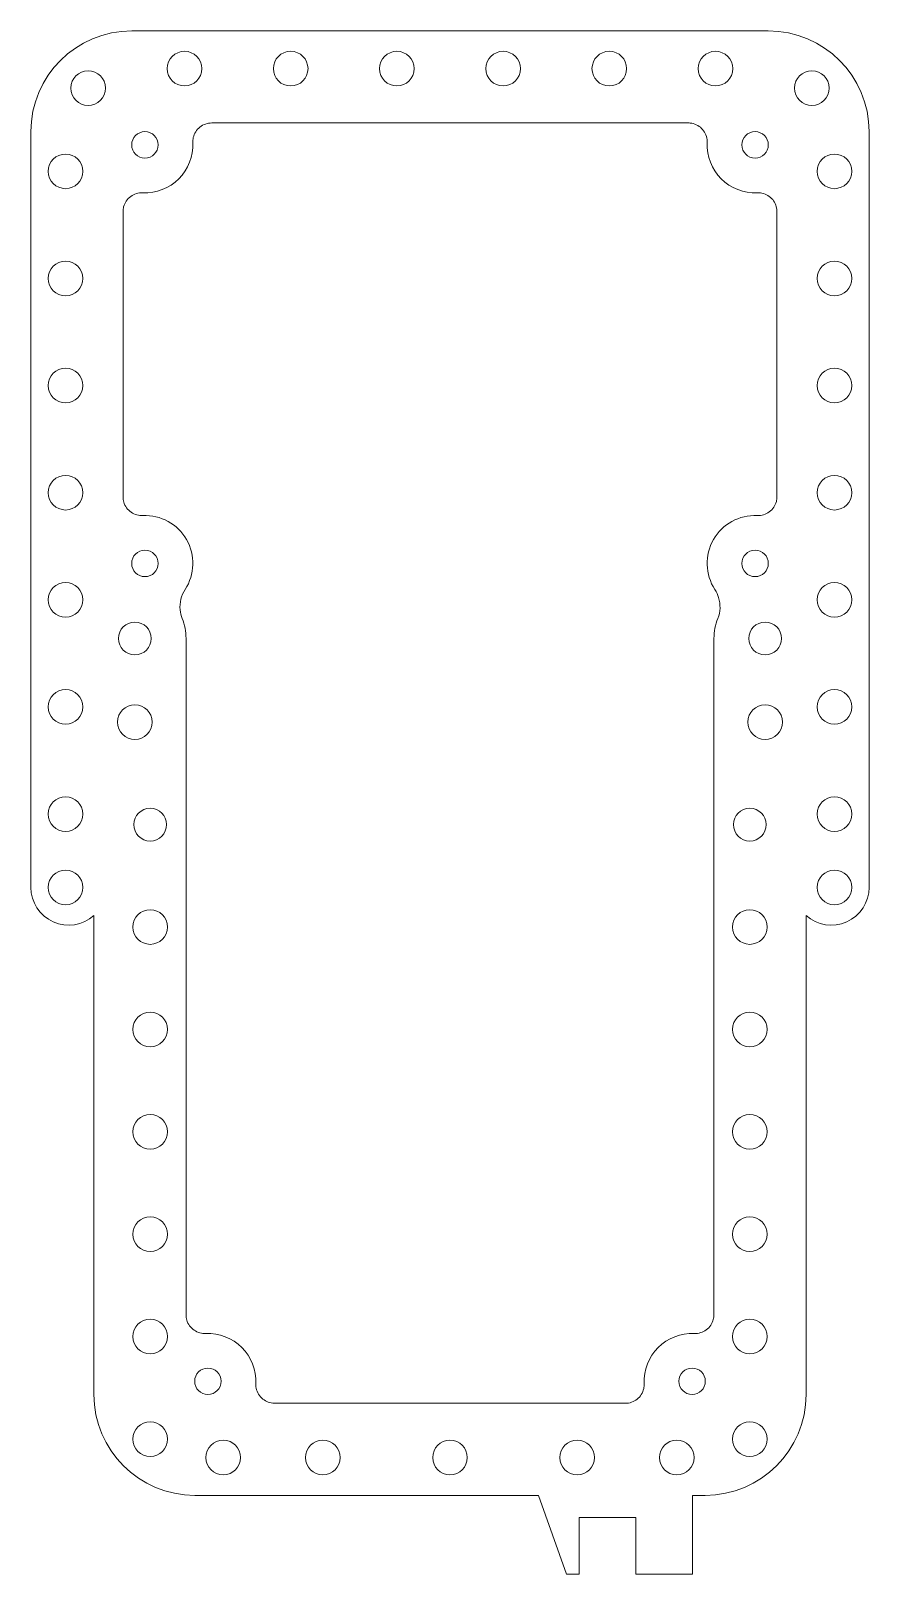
# Model space of a CAD drawing. Header units: millimetres. Extents: x -218 to -85, y 128 to 373.
import ezdxf

# ---------------------------------------------------------------- set-up
doc = ezdxf.new("R2010")
doc.units = ezdxf.units.MM

msp = doc.modelspace()

# ---------------------------------------------------------------- linework, layer by layer
at = {"color": 7, "linetype": 'Continuous', "lineweight": 15}
for p, q in [((-202, 373.31), (-101, 373.31)), ((-113.69, 358.69), (-189.31, 358.69)), ((-218, 237.37), (-218, 357.31)), ((-85, 357.31), (-85, 237.37)), ((-203.38, 344.62), (-203.38, 299.37)), ((-99.62, 299.37), (-99.62, 344.62)), ((-193.38, 276.88), (-193.38, 169.57)), ((-109.62, 169.57), (-109.62, 276.88)), ((-208, 156.88), (-208, 232.9)), ((-95, 232.9), (-95, 156.88)), ((-179.32, 155.49), (-123.68, 155.49)), ((-137.46, 140.88), (-192, 140.88)), ((-133, 128.38), (-137.46, 140.88)), ((-113, 140.88), (-113, 128.38)), ((-111, 140.88), (-113, 140.88)), ((-131, 128.38), (-131, 137.38)), ((-122, 137.38), (-131, 137.38)), ((-122, 128.38), (-122, 137.38)), ((-131, 128.38), (-133, 128.38)), ((-113, 128.38), (-122, 128.38))]:
    msp.add_line(p, q, dxfattribs=at)
for centre, radius in [((-193.62, 367.31), 2.75), ((-176.78, 367.31), 2.75), ((-159.93, 367.31), 2.75), ((-143.07, 367.31), 2.75), ((-126.22, 367.31), 2.75), ((-109.38, 367.31), 2.75), ((-208.92, 364.23), 2.75), ((-94.08, 364.23), 2.75), ((-199.9, 355.21), 2.1), ((-103.1, 355.21), 2.1), ((-212.5, 351.01), 2.75), ((-90.5, 351.01), 2.75), ((-212.5, 334.01), 2.75), ((-90.5, 334.01), 2.75), ((-212.5, 317.01), 2.75), ((-90.5, 317.01), 2.75), ((-212.5, 300.01), 2.75), ((-90.5, 300.01), 2.75), ((-199.9, 288.79), 2.1), ((-103.1, 288.79), 2.1), ((-212.5, 283.01), 2.75), ((-90.5, 283.01), 2.75), ((-201.5, 276.88), 2.6), ((-101.5, 276.88), 2.6), ((-212.5, 266.01), 2.75), ((-90.5, 266.01), 2.75), ((-201.5, 263.61), 2.75), ((-101.5, 263.61), 2.75), ((-212.5, 249.01), 2.75), ((-199.07, 247.33), 2.6), ((-103.93, 247.33), 2.6), ((-90.5, 249.01), 2.75), ((-212.5, 237.37), 2.75), ((-90.5, 237.37), 2.75), ((-199.07, 231.08), 2.75), ((-103.93, 231.08), 2.75), ((-199.07, 214.83), 2.75), ((-103.93, 214.83), 2.75), ((-199.07, 198.58), 2.75), ((-103.93, 198.58), 2.75), ((-199.07, 182.33), 2.75), ((-103.93, 182.33), 2.75), ((-199.07, 166.08), 2.75), ((-103.93, 166.08), 2.75), ((-189.91, 158.98), 2.1), ((-113.09, 158.98), 2.1), ((-199.07, 149.81), 2.75), ((-103.93, 149.81), 2.75), ((-187.47, 146.88), 2.75), ((-171.68, 146.88), 2.75), ((-151.5, 146.88), 2.75), ((-131.32, 146.88), 2.75), ((-115.53, 146.88), 2.75)]:
    msp.add_circle(centre, radius, dxfattribs=at)
for centre, radius, start, end in [((-202, 357.31), 16, 90, 180), ((-101, 357.31), 16, 360, 90), ((-199.9, 355.21), 7.6, 267.4236, 2.5764), ((-103.1, 355.21), 7.6, 177.4236, 272.5764), ((-199.9, 288.79), 7.6, 326.9601, 92.5764), ((-103.1, 288.79), 7.6, 87.4236, 213.0399), ((-202, 276.88), 8.62, 360, 21.6292), ((-101, 276.88), 8.62, 158.3708, 180), ((-212, 237.37), 6, 180, 311.8103), ((-91, 237.37), 6, 228.1897, 0), ((-189.91, 158.98), 7.6, 357.4236, 92.5372), ((-113.09, 158.98), 7.6, 87.4628, 182.5764), ((-192, 156.88), 16, 180, 270), ((-111, 156.88), 16, 270, 0)]:
    msp.add_arc(centre, radius, start, end, dxfattribs=at)
for points, knots in [([(-189.31, 358.69), (-189.64, 358.69), (-189.98, 358.63), (-190.29, 358.52), (-190.61, 358.41), (-190.91, 358.25), (-191.17, 358.04), (-191.44, 357.83), (-191.67, 357.58), (-191.85, 357.29), (-192.02, 357.01), (-192.16, 356.69), (-192.23, 356.36), (-192.29, 356.1), (-192.32, 355.82), (-192.31, 355.55)], [0.000011415, 0.000011415, 0.000011415, 0.000011415, 0.001005347, 0.001005347, 0.001005347, 0.002010635, 0.002010635, 0.002010635, 0.003016864, 0.003016864, 0.003016864, 0.004025358, 0.004025358, 0.004025358, 0.004842104, 0.004842104, 0.004842104, 0.004842104]), ([(-110.69, 355.55), (-110.68, 355.71), (-110.69, 355.88), (-110.71, 356.04), (-110.75, 356.38), (-110.85, 356.71), (-111, 357.01), (-111.15, 357.31), (-111.35, 357.6), (-111.59, 357.83), (-111.83, 358.07), (-112.12, 358.26), (-112.42, 358.41), (-112.72, 358.55), (-113.06, 358.64), (-113.39, 358.67), (-113.49, 358.68), (-113.59, 358.69), (-113.69, 358.69)], [0.001530454, 0.001530454, 0.001530454, 0.001530454, 0.002023158, 0.002023158, 0.002023158, 0.003035322, 0.003035322, 0.003035322, 0.004046771, 0.004046771, 0.004046771, 0.005056207, 0.005056207, 0.005056207, 0.00606322, 0.00606322, 0.00606322, 0.006357486, 0.006357486, 0.006357486, 0.006357486]), ([(-200.24, 347.61), (-200.25, 347.61), (-200.25, 347.61), (-200.25, 347.61), (-200.59, 347.63), (-200.94, 347.58), (-201.26, 347.48), (-201.58, 347.39), (-201.89, 347.23), (-202.16, 347.03), (-202.43, 346.83), (-202.67, 346.58), (-202.86, 346.3), (-203.05, 346.02), (-203.2, 345.71), (-203.28, 345.39), (-203.35, 345.14), (-203.38, 344.88), (-203.38, 344.62)], [0.000998991, 0.000998991, 0.000998991, 0.000998991, 0.001012003, 0.001012003, 0.001012003, 0.002023998, 0.002023998, 0.002023998, 0.003035985, 0.003035985, 0.003035985, 0.004046491, 0.004046491, 0.004046491, 0.005054634, 0.005054634, 0.005054634, 0.005829439, 0.005829439, 0.005829439, 0.005829439]), ([(-99.62, 344.62), (-99.62, 344.8), (-99.63, 344.99), (-99.67, 345.17), (-99.73, 345.5), (-99.85, 345.82), (-100.01, 346.11), (-100.18, 346.4), (-100.4, 346.67), (-100.65, 346.88), (-100.91, 347.1), (-101.2, 347.28), (-101.52, 347.41), (-101.83, 347.53), (-102.17, 347.6), (-102.5, 347.61), (-102.59, 347.62), (-102.67, 347.62), (-102.76, 347.61)], [0.000455306, 0.000455306, 0.000455306, 0.000455306, 0.00100507, 0.00100507, 0.00100507, 0.002010114, 0.002010114, 0.002010114, 0.003015626, 0.003015626, 0.003015626, 0.004023057, 0.004023057, 0.004023057, 0.005032906, 0.005032906, 0.005032906, 0.005284312, 0.005284312, 0.005284312, 0.005284312]), ([(-203.38, 299.37), (-203.38, 299.08), (-203.34, 298.79), (-203.26, 298.51), (-203.16, 298.19), (-203.01, 297.88), (-202.81, 297.61), (-202.61, 297.34), (-202.36, 297.1), (-202.09, 296.91), (-201.81, 296.72), (-201.5, 296.57), (-201.18, 296.48), (-200.87, 296.4), (-200.55, 296.36), (-200.24, 296.38)], [0.000132927, 0.000132927, 0.000132927, 0.000132927, 0.001005241, 0.001005241, 0.001005241, 0.002010433, 0.002010433, 0.002010433, 0.00301644, 0.00301644, 0.00301644, 0.004024637, 0.004024637, 0.004024637, 0.004963949, 0.004963949, 0.004963949, 0.004963949]), ([(-102.76, 296.38), (-102.75, 296.38), (-102.75, 296.38), (-102.75, 296.38), (-102.41, 296.36), (-102.06, 296.41), (-101.74, 296.51), (-101.42, 296.6), (-101.11, 296.76), (-100.84, 296.96), (-100.57, 297.16), (-100.33, 297.41), (-100.14, 297.69), (-99.95, 297.97), (-99.8, 298.28), (-99.72, 298.6), (-99.65, 298.85), (-99.62, 299.12), (-99.62, 299.37)], [0.000998991, 0.000998991, 0.000998991, 0.000998991, 0.00101199, 0.00101199, 0.00101199, 0.002023973, 0.002023973, 0.002023973, 0.003035961, 0.003035961, 0.003035961, 0.004046467, 0.004046467, 0.004046467, 0.005054611, 0.005054611, 0.005054611, 0.005827764, 0.005827764, 0.005827764, 0.005827764]), ([(-193.53, 284.64), (-193.84, 284.17), (-194.07, 283.64), (-194.2, 283.09), (-194.33, 282.54), (-194.37, 281.97), (-194.32, 281.41), (-194.27, 280.94), (-194.16, 280.48), (-193.99, 280.05)], [0, 0, 0, 0, 0.001689505, 0.001689505, 0.001689505, 0.003379183, 0.003379183, 0.003379183, 0.004765316, 0.004765316, 0.004765316, 0.004765316]), ([(-109.01, 280.05), (-108.8, 280.57), (-108.68, 281.14), (-108.66, 281.7), (-108.64, 282.26), (-108.71, 282.83), (-108.88, 283.37), (-109.01, 283.82), (-109.22, 284.25), (-109.47, 284.64)], [0, 0, 0, 0, 0.001683424, 0.001683424, 0.001683424, 0.003366558, 0.003366558, 0.003366558, 0.004765264, 0.004765264, 0.004765264, 0.004765264]), ([(-193.38, 169.57), (-193.38, 169.27), (-193.34, 168.98), (-193.26, 168.7), (-193.16, 168.38), (-193.01, 168.07), (-192.81, 167.8), (-192.61, 167.53), (-192.37, 167.29), (-192.09, 167.1), (-191.81, 166.91), (-191.5, 166.76), (-191.18, 166.67), (-190.87, 166.59), (-190.56, 166.55), (-190.24, 166.57)], [0.000133253, 0.000133253, 0.000133253, 0.000133253, 0.001005242, 0.001005242, 0.001005242, 0.002010435, 0.002010435, 0.002010435, 0.003016446, 0.003016446, 0.003016446, 0.004024647, 0.004024647, 0.004024647, 0.004962252, 0.004962252, 0.004962252, 0.004962252]), ([(-112.76, 166.57), (-112.75, 166.57), (-112.75, 166.57), (-112.74, 166.57), (-112.41, 166.55), (-112.06, 166.6), (-111.74, 166.7), (-111.42, 166.8), (-111.11, 166.95), (-110.84, 167.15), (-110.56, 167.35), (-110.32, 167.6), (-110.13, 167.88), (-109.95, 168.16), (-109.8, 168.47), (-109.72, 168.8), (-109.65, 169.05), (-109.62, 169.31), (-109.62, 169.57)], [0.000998839, 0.000998839, 0.000998839, 0.000998839, 0.001011837, 0.001011837, 0.001011837, 0.002023773, 0.002023773, 0.002023773, 0.003035764, 0.003035764, 0.003035764, 0.004046275, 0.004046275, 0.004046275, 0.005054423, 0.005054423, 0.005054423, 0.005825578, 0.005825578, 0.005825578, 0.005825578]), ([(-182.31, 158.63), (-182.32, 158.46), (-182.32, 158.29), (-182.29, 158.12), (-182.25, 157.79), (-182.15, 157.46), (-182, 157.16), (-181.85, 156.85), (-181.65, 156.57), (-181.4, 156.34), (-181.16, 156.1), (-180.88, 155.91), (-180.57, 155.77), (-180.27, 155.63), (-179.93, 155.54), (-179.6, 155.51), (-179.51, 155.5), (-179.41, 155.49), (-179.32, 155.49)], [0.000502773, 0.000502773, 0.000502773, 0.000502773, 0.00101215, 0.00101215, 0.00101215, 0.002024316, 0.002024316, 0.002024316, 0.003035741, 0.003035741, 0.003035741, 0.004045137, 0.004045137, 0.004045137, 0.005052114, 0.005052114, 0.005052114, 0.005330005, 0.005330005, 0.005330005, 0.005330005]), ([(-123.68, 155.49), (-123.35, 155.49), (-123.01, 155.55), (-122.7, 155.66), (-122.38, 155.77), (-122.08, 155.93), (-121.82, 156.14), (-121.56, 156.35), (-121.33, 156.61), (-121.15, 156.89), (-120.97, 157.17), (-120.84, 157.49), (-120.76, 157.82), (-120.7, 158.09), (-120.67, 158.36), (-120.69, 158.63)], [0.000011415, 0.000011415, 0.000011415, 0.000011415, 0.001005347, 0.001005347, 0.001005347, 0.002010635, 0.002010635, 0.002010635, 0.003016864, 0.003016864, 0.003016864, 0.004025358, 0.004025358, 0.004025358, 0.004842104, 0.004842104, 0.004842104, 0.004842104])]:
    msp.add_open_spline(points, degree=3, knots=knots, dxfattribs=at)

doc.saveas('drawing.dxf')
